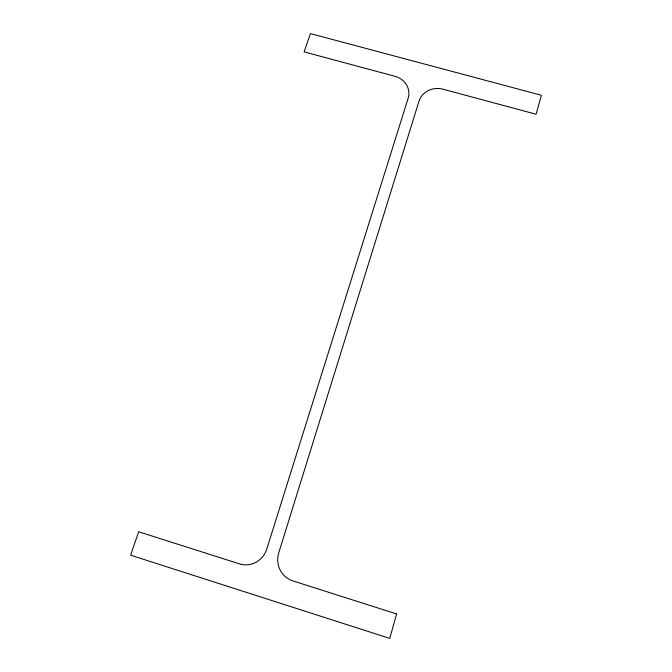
<?xml version="1.0" encoding="UTF-8"?>
<svg xmlns="http://www.w3.org/2000/svg" width="672" height="672" viewBox="0 0 672 672"><rect width="100%" height="100%" fill="white"/><g stroke="black" fill="none" stroke-linecap="round" stroke-linejoin="round"><path stroke-width="1.01" d="M396.598 613.939L389.768 638.4L130.603 555.19L138.684 531.77L239.534 563.9A22.285 21.42 -70.8 0 0 266.792 549.041L408.148 98.263A19.303 17.741 0.6 0 0 394.985 76.306L304.13 51.878L310.43 33.6L541.397 95.264L536.096 114.24L442.856 89.174A19.421 17.867 4.7 0 0 418.984 101.195L278.746 552.821A22.411 21.613 -80.9 0 0 292.757 580.86L396.598 613.939"/></g></svg>
